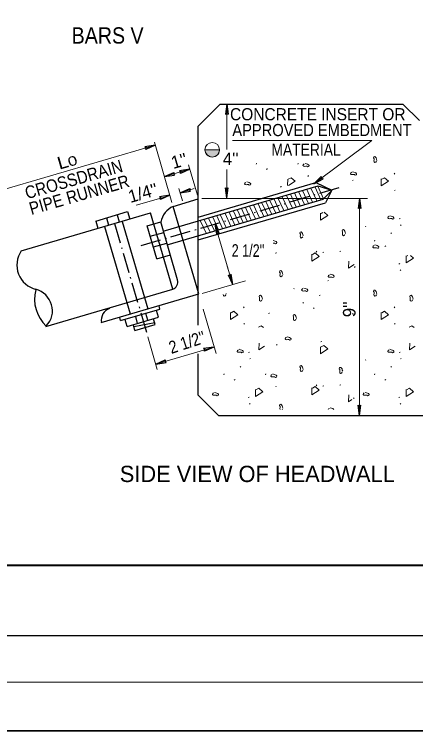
# Model space of a CAD drawing. Extents: x 927 to 1297, y 217 to 506.
# Drawn here: x 1131.7 to 1174.6, y 217.5 to 293.9 of the extents above; entities that cross this region are included whole.
import ezdxf
from ezdxf.enums import TextEntityAlignment as Align

# ---------------------------------------------------------------- set-up
doc = ezdxf.new("R2010")
doc.units = 0
doc.header["$LTSCALE"] = 0.43
doc.linetypes.add('DOT_DASHED', pattern=[7.7, 5, -1.2, 0.3, -1.2])
doc.layers.add('1', color=7, linetype='Continuous', lineweight=25)

msp = doc.modelspace()

# ---------------------------------------------------------------- hatches: boundary and pattern name
at = {"layer": '1'}
msp.add_hatch(color=256, dxfattribs=at).paths.add_polyline_path([(1152.0789, 279.4812), (1153.6326, 279.4812), (1153.6326, 279.3874), (1153.6058, 279.2535), (1153.5522, 279.1329), (1153.4852, 279.0258), (1153.4049, 278.9321), (1153.3245, 278.8651), (1153.2307, 278.7981), (1153.1102, 278.7445), (1152.9897, 278.7177), (1152.8557, 278.7043), (1152.7352, 278.7177), (1152.6548, 278.7312), (1152.5745, 278.7579), (1152.5076, 278.7847), (1152.4137, 278.8383), (1152.3468, 278.9052), (1152.2932, 278.9454), (1152.2129, 279.0392), (1152.1593, 279.1329), (1152.1192, 279.2401), (1152.0923, 279.3338), (1152.0789, 279.4276)])

# ---------------------------------------------------------------- linework, layer by layer
for p, q in [((1154.4094, 284.3563), (1154.2621, 283.2715)), ((1154.4094, 284.3563), (1154.5701, 283.2715)), ((1174.9662, 282.6097), (1173.2196, 284.3563)), ((1151.3691, 260.7535), (1151.3691, 281.9991)), ((1146.7752, 279.9633), (1145.6769, 279.8026)), ((1146.7752, 279.9633), (1145.7707, 279.508)), ((1147.7529, 276.615), (1148.7574, 277.0703)), ((1147.7529, 276.615), (1148.8377, 276.7758)), ((1150.4717, 277.4052), (1149.3735, 277.2445)), ((1150.4717, 277.4052), (1149.4672, 276.9633)), ((1151.3691, 272.3023), (1163.9187, 275.9721)), ((1163.7178, 275.8382), (1164.4946, 276.615)), ((1163.7178, 275.8382), (1164.6821, 276.3739)), ((1147.6323, 270.8023), (1164.1598, 275.6239)), ((1149.4405, 274.9007), (1150.4583, 275.356)), ((1154.4094, 274.3382), (1154.2621, 275.423)), ((1154.4094, 274.3382), (1154.5701, 275.423)), ((1164.1598, 275.6239), (1165.5928, 275.1552)), ((1148.3422, 274.6194), (1147.244, 274.4587)), ((1148.3422, 274.6194), (1147.3377, 274.1774)), ((1149.4405, 274.9007), (1150.5387, 275.0613)), ((1164.6955, 274.2176), (1165.6196, 275.1418)), ((1148.0476, 269.3424), (1164.6955, 274.2176)), ((1148.6771, 273.4407), (1151.3557, 274.231)), ((1151.3691, 269.8648), (1164.9366, 273.8292)), ((1168.5662, 274.2846), (1168.4188, 273.1997)), ((1168.5662, 274.2846), (1168.7135, 273.1997)), ((1151.4092, 264.0922), (1148.6771, 273.4407)), ((1132.4711, 268.7129), (1146.2662, 272.7443)), ((1141.5652, 272.2086), (1141.7929, 271.4317)), ((1142.6902, 272.5434), (1142.9179, 271.78)), ((1140.4267, 271.8737), (1140.6411, 271.1103)), ((1146.0117, 262.4717), (1143.2795, 271.78)), ((1145.9047, 271.3514), (1147.3511, 271.78)), ((1149.1324, 265.5922), (1147.3511, 271.78)), ((1153.1504, 271.5657), (1153.6058, 270.5612)), ((1153.1504, 271.5657), (1153.3112, 270.4808)), ((1144.1367, 261.9493), (1141.4045, 271.2577)), ((1146.9493, 267.829), (1145.9047, 271.3514)), ((1146.2261, 270.2532), (1147.6859, 270.6683)), ((1146.5877, 269.1148), (1148.0207, 269.5299)), ((1146.9493, 267.829), (1148.3957, 268.2576)), ((1155.0522, 265.1102), (1154.5969, 266.1147)), ((1155.0522, 265.1102), (1154.8916, 266.195)), ((1141.0161, 261.0519), (1151.4092, 264.0922)), ((1143.0787, 261.2663), (1147.2707, 262.485)), ((1147.11, 261.6145), (1146.8957, 262.3377)), ((1147.2707, 262.485), (1147.177, 262.8332)), ((1143.0787, 261.2663), (1142.9849, 261.5877)), ((1143.7617, 260.6368), (1147.11, 261.6145)), ((1144.8867, 260.9582), (1144.6858, 261.6814)), ((1145.9984, 261.293), (1145.7841, 262.0163)), ((1146.7752, 260.8377), (1146.5877, 261.4538)), ((1143.7617, 260.6368), (1143.5608, 261.3198)), ((1144.6055, 260.1947), (1144.4447, 260.7841)), ((1144.4983, 260.61), (1146.7216, 261.0519)), ((1144.6055, 260.1947), (1146.7752, 260.8377)), ((1153.0299, 258.4268), (1151.9317, 258.2662)), ((1153.0299, 258.4268), (1152.0254, 257.9848)), ((1151.3691, 253.2838), (1151.3691, 257.7052)), ((1146.8422, 256.6187), (1147.8467, 257.0742)), ((1146.8422, 256.6187), (1147.9404, 256.7795)), ((1168.5662, 251.1409), (1168.4188, 252.2392)), ((1168.5662, 251.1409), (1168.7135, 252.2392)), ((946.7494, 227.6599), (1291.7349, 227.6599))]:
    msp.add_line(p, q, dxfattribs=at)
at = {"layer": '1', "lineweight": 13}
for p, q in [((1154.4094, 284.276), (1154.4094, 279.5213)), ((1146.7752, 279.9633), (1129.4763, 274.931)), ((1148.5565, 273.856), (1146.6814, 280.2847)), ((1155.0068, 280.4714), (1169.8824, 280.4714)), ((1163.7178, 275.8382), (1169.8824, 280.4714)), ((1151.2753, 274.6327), (1150.3378, 277.874)), ((1147.7529, 276.615), (1150.4717, 277.4052)), ((1154.4094, 274.3382), (1154.4094, 277.365)), ((1160.9173, 276.3582), (1160.9034, 275.6502)), ((1149.6949, 274.0167), (1149.3065, 275.356)), ((1149.4405, 274.9007), (1150.9424, 275.3444)), ((1163.5704, 273.8962), (1162.9409, 275.2489)), ((1164.0124, 274.0301), (1163.3963, 275.3962)), ((1164.4544, 274.1372), (1163.8383, 275.5033)), ((1164.7491, 274.2444), (1164.1329, 275.6105)), ((1147.8727, 274.4627), (1144.7521, 273.552)), ((1160.9453, 273.1059), (1160.3293, 274.4587)), ((1161.4141, 273.2399), (1160.7846, 274.606)), ((1161.8293, 273.3738), (1161.2133, 274.7399)), ((1162.2579, 273.5077), (1161.6418, 274.8738)), ((1162.6998, 273.6551), (1162.0704, 275.0212)), ((1163.1284, 273.7622), (1162.499, 275.1283)), ((1151.7307, 274.2846), (1169.4368, 274.2846)), ((1158.3738, 272.3559), (1157.7443, 273.7087)), ((1158.7756, 272.4631), (1158.1595, 273.8292)), ((1159.2176, 272.5836), (1158.5881, 273.9497)), ((1159.6462, 272.7042), (1159.0167, 274.0702)), ((1160.0882, 272.8515), (1159.4721, 274.2176)), ((1160.49, 272.9988), (1159.8739, 274.3515)), ((1168.5662, 251.1409), (1168.5662, 274.2846)), ((1155.7219, 271.6192), (1155.1058, 272.9854)), ((1156.1505, 271.7264), (1155.5344, 273.0926)), ((1156.5791, 271.8603), (1155.963, 273.2131)), ((1157.0211, 271.9809), (1156.3916, 273.3337)), ((1157.4631, 272.1014), (1156.847, 273.4676)), ((1157.8917, 272.222), (1157.2622, 273.5881)), ((1153.0834, 270.8291), (1152.4673, 272.1952)), ((1153.5388, 270.9496), (1152.9093, 272.3023)), ((1153.954, 271.0702), (1153.3379, 272.4362)), ((1154.3424, 271.1907), (1153.7129, 272.5568)), ((1154.838, 271.338), (1154.2219, 272.6907)), ((1155.2666, 271.4452), (1154.6505, 272.8113)), ((1164.6598, 272.7882), (1164.4697, 272.6931)), ((1152.1995, 270.5746), (1151.57, 271.9273)), ((1152.6281, 270.6952), (1151.9986, 272.0478)), ((1154.5636, 266.7504), (1153.1504, 271.5657)), ((1173.7323, 268.1939), (1173.6062, 268.1307)), ((1155.0522, 265.1102), (1154.463, 267.0656)), ((1151.7977, 264.1592), (1156.4184, 265.4985)), ((1154.353, 264.0885), (1154.3397, 264.1282)), ((1153.2718, 257.7552), (1151.8914, 262.4717)), ((1145.9668, 259.5199), (1146.9895, 256.0161)), ((1146.8422, 256.6187), (1153.0299, 258.4268)), ((1167.9388, 252.9395), (1168.0209, 252.9932)), ((1160.3116, 251.7685), (1160.3398, 251.8107)), ((931.7488, 222.6642), (1291.7349, 222.6642))]:
    msp.add_line(p, q, dxfattribs=at)
at = {"layer": '1', "linetype": 'DOT_DASHED'}
for p, q in [((1145.2752, 269.2621), (1166.892, 275.5838)), ((1142.4223, 271.6192), (1145.918, 259.7126))]:
    msp.add_line(p, q, dxfattribs=at)
at = {"layer": '1', "lineweight": 40}
msp.add_line((961.7499, 235.1602), (1286.7258, 235.1602), dxfattribs=at)
at = {"layer": '1', "lineweight": 35}
msp.add_lwpolyline([(926.8144, 217.4915), (1297.3671, 217.4915), (1297.3671, 506.4006), (926.8144, 506.4006)], close=True, dxfattribs=at)
at = {"layer": '1'}
for points in [[(1151.3691, 281.9991), (1153.7129, 284.3563), (1173.2196, 284.3563)], [(1154.2621, 283.2715), (1154.4094, 283.3518), (1154.5701, 283.2715)], [(1145.7707, 279.508), (1145.7975, 279.6821), (1145.6769, 279.8026)], [(1148.7574, 277.0703), (1148.7306, 276.8963), (1148.8377, 276.7758)], [(1149.4672, 276.9633), (1149.4941, 277.1239), (1149.3735, 277.2445)], [(1163.9187, 275.9721), (1165.6196, 275.1685), (1164.9366, 273.8292)], [(1164.4946, 276.615), (1164.5213, 276.4409), (1164.6821, 276.3739)], [(1150.4583, 275.356), (1150.4182, 275.1819), (1150.5387, 275.0613)], [(1154.2621, 275.423), (1154.4094, 275.3427), (1154.5701, 275.423)], [(1147.3377, 274.1774), (1147.3645, 274.3382), (1147.244, 274.4587)], [(1168.7135, 273.1997), (1168.5662, 273.2801), (1168.4188, 273.1997)], [(1135.0963, 260.6368), (1148.6368, 264.6012), (1146.2662, 272.7443)], [(1140.4267, 271.8737), (1143.8152, 272.8782), (1144.0563, 272.0881)], [(1153.6058, 270.5612), (1153.4317, 270.588), (1153.3112, 270.4808)], [(1154.5969, 266.1147), (1154.771, 266.0878), (1154.8916, 266.195)], [(1152.0254, 257.9848), (1152.0522, 258.159), (1151.9317, 258.2662)], [(1147.8467, 257.0742), (1147.8199, 256.9), (1147.9404, 256.7795)], [(1151.3691, 253.2838), (1153.5121, 251.1409), (1182.5382, 251.1409)], [(1168.4188, 252.2392), (1168.5662, 252.1587), (1168.7135, 252.2392)]]:
    msp.add_lwpolyline(points, dxfattribs=at)
at = {"layer": '1', "lineweight": 13}
msp.add_lwpolyline([(1152.0789, 279.4812), (1153.6326, 279.4812), (1153.6326, 279.3874), (1153.6058, 279.2535), (1153.5522, 279.1329), (1153.4852, 279.0258), (1153.4049, 278.9321), (1153.3245, 278.8651), (1153.2307, 278.7981), (1153.1102, 278.7445), (1152.9897, 278.7177), (1152.8557, 278.7043), (1152.7352, 278.7177), (1152.6548, 278.7312), (1152.5745, 278.7579), (1152.5076, 278.7847), (1152.4137, 278.8383), (1152.3468, 278.9052), (1152.2932, 278.9454), (1152.2129, 279.0392), (1152.1593, 279.1329), (1152.1192, 279.2401), (1152.0923, 279.3338), (1152.0789, 279.4276)], close=True, dxfattribs=at)
for points in [[(1170.4371, 278.3455), (1170.3912, 278.4824), (1170.3609, 278.6038), (1170.3003, 278.6952), (1170.2242, 278.7711), (1170.103, 278.7407), (1170.0722, 278.619), (1170.1328, 278.5277), (1170.1328, 278.4066), (1170.1177, 278.2999), (1170.133, 278.1937), (1170.2092, 278.1179), (1170.3153, 278.1634), (1170.3764, 278.2543)], [(1157.5314, 277.9409), (1157.5843, 278.0308), (1157.5845, 278.0349)], [(1161.9804, 277.9409), (1162.0334, 278.0307), (1162.0334, 278.0349)], [(1162.7721, 278.0247), (1162.9089, 277.9792), (1163.0304, 277.9489), (1163.1218, 277.8884), (1163.1978, 277.8121), (1163.1672, 277.6907), (1163.046, 277.6603), (1162.9544, 277.721), (1162.8332, 277.7208), (1162.7266, 277.7058), (1162.6203, 277.721), (1162.5446, 277.7969), (1162.5901, 277.9035), (1162.6808, 277.964)], [(1158.6478, 277.3808), (1158.7375, 277.4341), (1158.7415, 277.4339)], [(1163.1243, 276.7299), (1163.0713, 276.6403), (1163.0712, 276.6363)], [(1167.8442, 277.1425), (1167.9811, 277.0968), (1168.1025, 277.0667), (1168.1939, 277.0061), (1168.2699, 276.9298), (1168.2393, 276.8083), (1168.1181, 276.778), (1168.0265, 276.8388), (1167.9053, 276.8385), (1167.7987, 276.8236), (1167.6924, 276.8388), (1167.6167, 276.9147), (1167.6622, 277.0212), (1167.753, 277.0817)], [(1172.2893, 276.8864), (1172.3424, 276.9759), (1172.3421, 276.9801)], [(1156.5401, 276.0647), (1156.677, 276.019), (1156.7983, 275.9888), (1156.8898, 275.9283), (1156.9658, 275.852), (1156.9352, 275.7305), (1156.814, 275.7002), (1156.7223, 275.7609), (1156.6011, 275.7607), (1156.4946, 275.7457), (1156.3882, 275.7609), (1156.3126, 275.8368), (1156.3581, 275.9434), (1156.4488, 276.0039)], [(1160.9952, 275.6746), (1161.6923, 276.1307), (1161.2672, 276.4955), (1160.9633, 276.3435)], [(1167.8219, 276.1972), (1167.9116, 276.2504), (1167.9156, 276.2502)], [(1170.9067, 276.364), (1170.8917, 275.6195), (1171.6817, 276.1361), (1171.2561, 276.5007), (1170.9523, 276.3489)], [(1160.1422, 275.5029), (1160.2317, 275.5562), (1160.2358, 275.556)], [(1172.3017, 275.1336), (1172.3913, 275.1868), (1172.3954, 275.1867)], [(1164.4237, 272.7078), (1164.4091, 271.9637), (1165.1988, 272.4803), (1164.7993, 272.823)], [(1171.8304, 272.4432), (1171.9672, 272.3977), (1172.0887, 272.3674), (1172.1802, 272.3069), (1172.2562, 272.2306), (1172.2256, 272.1092), (1172.1042, 272.0788), (1172.0127, 272.1395), (1171.8914, 272.1393), (1171.785, 272.1243), (1171.6786, 272.1395), (1171.603, 272.2155), (1171.6484, 272.322), (1171.7392, 272.3825)], [(1172.8189, 272.1025), (1172.9086, 272.1558), (1172.9127, 272.1556)], [(1172.9464, 271.4138), (1173.0361, 271.4671), (1173.0402, 271.4669)], [(1162.5721, 270.29), (1162.5262, 270.4269), (1162.496, 270.5483), (1162.4352, 270.6396), (1162.3592, 270.7155), (1162.238, 270.6852), (1162.2072, 270.5635), (1162.2678, 270.4722), (1162.2678, 270.3511), (1162.2527, 270.2444), (1162.268, 270.1382), (1162.3442, 270.0624), (1162.4503, 270.1078), (1162.5113, 270.1988)], [(1167.0824, 270.5392), (1167.037, 270.6759), (1167.0066, 270.7976), (1166.9459, 270.8888), (1166.8701, 270.9646), (1166.7484, 270.9342), (1166.7179, 270.8128), (1166.7787, 270.7216), (1166.7787, 270.6002), (1166.7636, 270.4935), (1166.7787, 270.3875), (1166.8548, 270.3113), (1166.9612, 270.3569), (1167.0217, 270.448)], [(1169.2135, 271.268), (1169.2399, 271.3128), (1169.24, 271.3148)], [(1171.9076, 270.5496), (1171.9972, 270.6029), (1172.0013, 270.6028)], [(1159.3442, 269.8077), (1159.4678, 269.7664), (1159.5892, 269.7362), (1159.6807, 269.6757), (1159.7567, 269.5994), (1159.7261, 269.4779), (1159.6048, 269.4475), (1159.5132, 269.5083), (1159.392, 269.5081), (1159.3508, 269.5023)], [(1170.2181, 269.3317), (1170.355, 269.2861), (1170.4764, 269.2559), (1170.5679, 269.1953), (1170.6438, 269.1191), (1170.6133, 268.9976), (1170.492, 268.9672), (1170.4004, 269.028), (1170.2792, 269.0277), (1170.1727, 269.0128), (1170.0663, 269.028), (1169.9907, 269.1039), (1170.0362, 269.2104), (1170.1269, 269.271)], [(1170.1743, 269.7282), (1170.2273, 269.8181), (1170.2275, 269.8222)], [(1171.2908, 269.1681), (1171.3804, 269.2214), (1171.3845, 269.2212)], [(1159.6832, 268.5172), (1159.6302, 268.4276), (1159.63, 268.4235)], [(1163.5015, 268.329), (1163.4866, 267.5845), (1164.2765, 268.1011), (1163.8508, 268.4657), (1163.5471, 268.3139)], [(1163.9668, 268.5638), (1164.0197, 268.6533), (1164.0194, 268.6575)], [(1164.6677, 268.5105), (1164.7573, 268.5638), (1164.7613, 268.5637)], [(1166.4929, 268.6158), (1166.5826, 268.6691), (1166.5866, 268.669)], [(1167.4337, 267.6008), (1167.4188, 266.8562), (1168.0209, 267.2502)], [(1173.5602, 268.1456), (1173.5457, 267.4013), (1174.3353, 267.9179), (1174.0137, 268.1939)], [(1168.0489, 266.9342), (1168.102, 267.0238), (1168.1018, 267.0277)], [(1172.7852, 267.2903), (1172.8747, 267.3435), (1172.8788, 267.3433)], [(1160.4005, 266.159), (1160.355, 266.2957), (1160.3244, 266.4172), (1160.2638, 266.5083), (1160.1875, 266.5847), (1160.0662, 266.554), (1160.0359, 266.4323), (1160.0964, 266.341), (1160.0964, 266.2198), (1160.0813, 266.1132), (1160.0964, 266.0072), (1160.1726, 265.931), (1160.279, 265.9767), (1160.3398, 266.0677)], [(1165.4548, 266.2018), (1165.5918, 266.1562), (1165.7132, 266.126), (1165.8046, 266.0654), (1165.8805, 265.9892), (1165.8501, 265.8677), (1165.7287, 265.8374), (1165.6372, 265.8981), (1165.5159, 265.8979), (1165.4094, 265.883), (1165.3031, 265.8981), (1165.2274, 265.9741), (1165.2728, 266.0805), (1165.3636, 266.1412)], [(1172.9127, 266.6016), (1173.0023, 266.6548), (1173.0063, 266.6547)], [(1165.185, 265.4794), (1165.2746, 265.5327), (1165.2787, 265.5326)], [(1161.5795, 264.645), (1161.606, 264.6898), (1161.6061, 264.6918)], [(1162.6293, 264.726), (1162.7662, 264.6803), (1162.8877, 264.6501), (1162.9791, 264.5896), (1163.0551, 264.5132), (1163.0245, 264.3918), (1162.9033, 264.3615), (1162.8117, 264.4222), (1162.6904, 264.4221), (1162.5839, 264.4072), (1162.4775, 264.4222), (1162.4019, 264.4982), (1162.4473, 264.6047), (1162.5381, 264.6653)], [(1170.4371, 264.0885), (1170.3912, 264.2254), (1170.3609, 264.3468), (1170.3003, 264.4381), (1170.2242, 264.5141), (1170.103, 264.4837), (1170.0722, 264.362), (1170.1328, 264.2707), (1170.1328, 264.1496), (1170.1177, 264.0429), (1170.133, 263.9368), (1170.2092, 263.8609), (1170.3153, 263.9063), (1170.3764, 263.9973)], [(1154.0352, 264.0325), (1154.0489, 263.9368), (1154.1251, 263.8609), (1154.2313, 263.9063), (1154.2923, 263.9973)], [(1158.2195, 263.5408), (1158.1741, 263.6775), (1158.1437, 263.7991), (1158.083, 263.8903), (1158.0072, 263.9661), (1157.8855, 263.9357), (1157.855, 263.8143), (1157.9157, 263.7231), (1157.9157, 263.6016), (1157.9006, 263.4949), (1157.9157, 263.3889), (1157.9918, 263.3127), (1158.0983, 263.3584), (1158.1588, 263.4495)], [(1164.2736, 263.9266), (1164.3632, 263.9798), (1164.3673, 263.9797)], [(1174.3036, 263.5408), (1174.2582, 263.6775), (1174.2278, 263.7991), (1174.1671, 263.8903), (1174.0912, 263.9661), (1173.9697, 263.9357), (1173.9391, 263.8143), (1173.9998, 263.7231), (1173.9998, 263.6016), (1173.9847, 263.4949), (1173.9998, 263.3889), (1174.0759, 263.3127), (1174.1823, 263.3584), (1174.2428, 263.4495)], [(1162.5403, 263.1052), (1162.5933, 263.1952), (1162.5935, 263.1992)], [(1154.8226, 262.107), (1154.8076, 261.3625), (1155.5977, 261.8791), (1155.172, 262.2437), (1154.8682, 262.0919)], [(1156.2052, 262.6294), (1156.2582, 262.7189), (1156.258, 262.7231)], [(1163.6568, 262.5451), (1163.7465, 262.5983), (1163.7505, 262.5982)], [(1170.9067, 262.107), (1170.8917, 261.3625), (1171.6817, 261.8791), (1171.2561, 262.2437), (1170.9523, 262.0919)], [(1172.2893, 262.6294), (1172.3424, 262.7189), (1172.3421, 262.7231)], [(1158.859, 261.9928), (1158.9486, 262.0461), (1158.9527, 262.0459)], [(1161.8506, 261.4797), (1161.8052, 261.6166), (1161.7749, 261.7378), (1161.7142, 261.8294), (1161.6382, 261.905), (1161.5164, 261.8748), (1161.4862, 261.7531), (1161.5468, 261.662), (1161.547, 261.5408), (1161.5317, 261.4339), (1161.5468, 261.3279), (1161.6231, 261.2516), (1161.7294, 261.2972), (1161.79, 261.3886)], [(1167.8219, 261.9402), (1167.9116, 261.9934), (1167.9156, 261.9932)], [(1156.2177, 260.8766), (1156.3073, 260.9298), (1156.3113, 260.9297)], [(1158.3219, 260.4997), (1158.0847, 260.7027), (1157.7805, 260.5508)], [(1172.3017, 260.8766), (1172.3913, 260.9298), (1172.3954, 260.9297)], [(1174.406, 260.4997), (1174.1688, 260.7027), (1173.8646, 260.5508)], [(1160.8604, 259.5293), (1160.9973, 259.4837), (1161.1187, 259.4535), (1161.2102, 259.393), (1161.2861, 259.3167), (1161.2556, 259.1952), (1161.1343, 259.1648), (1161.0428, 259.2256), (1160.9215, 259.2254), (1160.8149, 259.2104), (1160.7087, 259.2256), (1160.6329, 259.3015), (1160.6784, 259.4081), (1160.7692, 259.4686)], [(1157.8527, 258.8584), (1157.8377, 258.1138), (1158.4399, 258.5078)], [(1159.7263, 258.6117), (1159.7794, 258.7011), (1159.7792, 258.7052)], [(1164.4237, 258.4508), (1164.4091, 257.7067), (1165.1988, 258.2233), (1164.7736, 258.588), (1164.4697, 258.4361)], [(1164.4625, 258.9676), (1164.5522, 259.0208), (1164.5562, 259.0207)], [(1173.9368, 258.8584), (1173.9219, 258.1138), (1174.524, 258.5078)], [(1155.7463, 258.1862), (1155.8832, 258.1407), (1156.0047, 258.1104), (1156.096, 258.0499), (1156.172, 257.9736), (1156.1415, 257.8521), (1156.0202, 257.8218), (1155.9287, 257.8825), (1155.8073, 257.8823), (1155.7009, 257.8673), (1155.5945, 257.8825), (1155.5189, 257.9585), (1155.5643, 258.065), (1155.6551, 258.1255)], [(1156.7348, 257.8455), (1156.8245, 257.8988), (1156.8285, 257.8986)], [(1171.8304, 258.1862), (1171.9672, 258.1407), (1172.0887, 258.1104), (1172.1802, 258.0499), (1172.2562, 257.9736), (1172.2256, 257.8521), (1172.1042, 257.8218), (1172.0127, 257.8825), (1171.8914, 257.8823), (1171.785, 257.8673), (1171.6786, 257.8825), (1171.603, 257.9585), (1171.6484, 258.065), (1171.7392, 258.1255)], [(1172.8189, 257.8455), (1172.9086, 257.8988), (1172.9127, 257.8986)], [(1156.8623, 257.1568), (1156.952, 257.2101), (1156.9561, 257.2099)], [(1169.2135, 257.011), (1169.2399, 257.0558), (1169.24, 257.0578)], [(1172.9464, 257.1568), (1173.0361, 257.2101), (1173.0402, 257.2099)], [(1155.8235, 256.2926), (1155.9131, 256.3458), (1155.9172, 256.3458)], [(1162.5721, 256.033), (1162.5262, 256.1699), (1162.496, 256.2913), (1162.4352, 256.3826), (1162.3592, 256.4585), (1162.238, 256.4282), (1162.2072, 256.3064), (1162.2678, 256.2152), (1162.2678, 256.0941), (1162.2527, 255.9874), (1162.268, 255.8812), (1162.3442, 255.8054), (1162.4503, 255.8508), (1162.5113, 255.9417)], [(1166.7867, 255.8382), (1166.7413, 255.9749), (1166.7108, 256.0966), (1166.6502, 256.1878), (1166.5743, 256.2637), (1166.4527, 256.2332), (1166.4222, 256.1118), (1166.4829, 256.0206), (1166.4829, 255.8992), (1166.4678, 255.7925), (1166.4829, 255.6865), (1166.5591, 255.6103), (1166.6654, 255.656), (1166.7259, 255.747)], [(1171.9076, 256.2926), (1171.9972, 256.3458), (1172.0013, 256.3458)], [(1154.0902, 255.4712), (1154.1432, 255.5611), (1154.1433, 255.5652)], [(1158.5393, 255.4712), (1158.5923, 255.5609), (1158.5923, 255.5652)], [(1159.3309, 255.5551), (1159.4678, 255.5094), (1159.5892, 255.4792), (1159.6807, 255.4187), (1159.7567, 255.3423), (1159.7261, 255.2209), (1159.6048, 255.1905), (1159.5132, 255.2513), (1159.392, 255.2511), (1159.2855, 255.2362), (1159.1792, 255.2513), (1159.1035, 255.3272), (1159.1489, 255.4338), (1159.2397, 255.4942)], [(1170.1743, 255.4712), (1170.2273, 255.5611), (1170.2275, 255.5652)], [(1155.2068, 254.9111), (1155.2963, 254.9643), (1155.3004, 254.9642)], [(1171.2908, 254.9111), (1171.3804, 254.9643), (1171.3845, 254.9642)], [(1157.4762, 253.8885), (1157.4616, 253.1443), (1158.2513, 253.6609), (1157.826, 254.0257), (1157.5221, 253.8738)], [(1159.6832, 254.2602), (1159.6302, 254.1706), (1159.63, 254.1665)], [(1163.5015, 254.072), (1163.4866, 253.3275), (1164.2765, 253.8441), (1163.8508, 254.2087), (1163.5471, 254.0569)], [(1163.9668, 254.3068), (1164.0197, 254.3962), (1164.0194, 254.4005)], [(1164.6677, 254.2535), (1164.7573, 254.3068), (1164.7613, 254.3067)], [(1166.4929, 254.3588), (1166.5826, 254.4121), (1166.5866, 254.4119)], [(1173.5602, 253.8885), (1173.5457, 253.1443), (1174.3353, 253.6609), (1173.9101, 254.0257), (1173.6062, 253.8738)], [(1153.0989, 253.5949), (1153.2358, 253.5493), (1153.3573, 253.5191), (1153.4487, 253.4586), (1153.5246, 253.3822), (1153.4942, 253.2608), (1153.3728, 253.2304), (1153.2812, 253.2912), (1153.16, 253.291), (1153.0534, 253.2761), (1152.9472, 253.2912), (1152.8715, 253.3671), (1152.9169, 253.4737), (1153.0077, 253.5342)], [(1156.701, 253.0332), (1156.7907, 253.0865), (1156.7948, 253.0862)], [(1167.4337, 253.3438), (1167.4188, 252.5992), (1167.7632, 252.8246)], [(1169.183, 253.5949), (1169.3199, 253.5493), (1169.4413, 253.5191), (1169.5327, 253.4586), (1169.6087, 253.3822), (1169.5783, 253.2608), (1169.4569, 253.2304), (1169.3653, 253.2912), (1169.2441, 253.291), (1169.1376, 253.2761), (1169.0312, 253.2912), (1168.9556, 253.3671), (1169.001, 253.4737), (1169.0918, 253.5342)], [(1172.7852, 253.0332), (1172.8747, 253.0865), (1172.8788, 253.0862)], [(1156.8285, 252.3446), (1156.9182, 252.3978), (1156.9222, 252.3977)], [(1160.4005, 251.902), (1160.355, 252.0387), (1160.3244, 252.1602), (1160.2638, 252.2513), (1160.1875, 252.3277), (1160.0662, 252.2969), (1160.0359, 252.1753), (1160.0964, 252.084), (1160.0964, 251.9628), (1160.0813, 251.8562), (1160.0938, 251.7685)], [(1172.9127, 252.3446), (1173.0023, 252.3978), (1173.0063, 252.3977)], [(1165.2493, 251.7685), (1165.2728, 251.8235), (1165.3636, 251.8842)], [(1165.4548, 251.9448), (1165.5918, 251.8992), (1165.7132, 251.869), (1165.8046, 251.8084), (1165.8443, 251.7685)]]:
    msp.add_lwpolyline(points, dxfattribs=at)
msp.add_circle((1152.8526, 279.4813), 0.7819, dxfattribs=at)
at = {"layer": '1'}
for centre, radius, start, end in [((1149.5975, 271.3809), 2.2565, 113.99066, 170.01962), ((1134.6881, 267.1857), 2.6891, 145.5306, 256.42501), ((1148.3703, 265.3547), 0.8077, 289.46955, 16.90854), ((1137.8662, 263.5455), 3.9757, 165.67978, 226.70684), ((1142.3803, 261.275), 1.3731, 110.95177, 189.57919)]:
    msp.add_arc(centre, radius, start, end, dxfattribs=at)
msp.add_ellipse((1133.3983, 262.3441), major_axis=(2.3169, -0.685), ratio=0.961448, start_param=5.7994856, end_param=7.8817292, dxfattribs=at)

# ---------------------------------------------------------------- texts
for s, height, width, p in [('BARS V', 1.741, 0.9, (1141.6898, 290.8083)), ('CONCRETE INSERT OR', 1.301, 0.95, (1164.1226, 282.6218)), ('APPROVED EMBEDMENT', 1.301, 0.9, (1164.5715, 280.9342)), ('MATERIAL', 1.301, 0.85, (1162.8716, 278.8423))]:
    msp.add_text(s, height=height, dxfattribs=dict(at, width=width)).set_placement(p, align=Align.CENTER)
for s, rotation, p in [("1''", 16.1, (1149.4987, 277.6509)), (" 1/4''", 16.1, (1145.4003, 274.1629)), ("9''", 90, (1168.1509, 262.4497))]:
    msp.add_text(s, height=1.339, rotation=rotation, dxfattribs=at).set_placement(p, align=Align.CENTER)
for s, height, p in [("4''", 1.339, (1154.8295, 277.8472)), ('SIDE VIEW OF HEADWALL', 1.741, (1157.6689, 244.0211))]:
    msp.add_text(s, height=height, dxfattribs=at).set_placement(p, align=Align.CENTER)
for s, height, rotation, width, p in [('CROSSDRAIN', 1.339, 16, 0.9, (1138.2535, 275.678)), ('L', 1.339, 16, 1.15, (1137.0855, 277.5112)), ('0', 1.005, 16, 1.35, (1138.0822, 277.7977)), ('PIPE RUNNER', 1.339, 16, 0.9, (1138.8392, 274.0393)), ("2 1/2''", 1.339, 359.753, 0.75, (1156.6797, 268.0574)), ("2 1/2''", 1.339, 18.1, 0.85, (1150.3821, 258.3039))]:
    msp.add_text(s, height=height, rotation=rotation, dxfattribs=dict(at, width=width)).set_placement(p, align=Align.CENTER)

doc.saveas('drawing.dxf')
